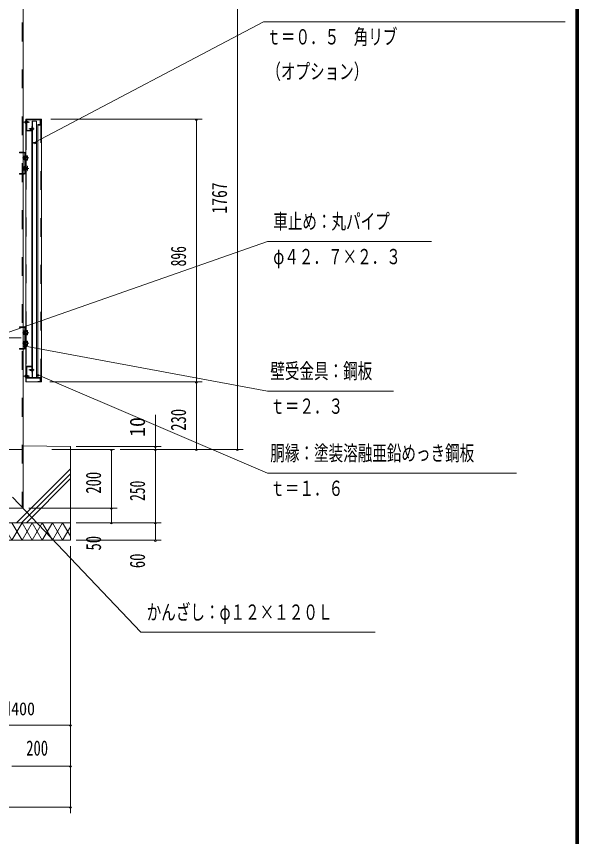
# Model space of a CAD drawing. Units: millimetres, scale not verified, with parts at other scales. Extents: x -23102 to 23102, y -10150 to 10150.
# Drawn here: x 18304 to 23102, y -1656 to 5336 of the extents above; entities that cross this region are included whole.
import ezdxf
from ezdxf.enums import TextEntityAlignment as Align

# ---------------------------------------------------------------- set-up
doc = ezdxf.new("R2010")
doc.units = ezdxf.units.MM
doc.header["$LTSCALE"] = 40
doc.linetypes.add('USER2', pattern=[10, 4, -6])
doc.linetypes.add('USER3', pattern=[24, 12, -5, 2, -5])
for name, color, linetype, lineweight in [('0-6_2-0BOLD', 7, 'Continuous', 18), ('0-7_2-1HIDDEN', 3, 'USER2', 18), ('0-8_2-2CENTER', 3, 'USER3', 18), ('0-A_2-5DIM', 3, 'Continuous', 18), ('0-B_2-6HATCH', 2, 'Continuous', 18), ('0-C_F-F', 5, 'Continuous', 18)]:
    doc.layers.add(name, color=color, linetype=linetype, lineweight=lineweight)
doc.styles.add('ＭＳ ゴシック', font='')
doc.styles.get('ＭＳ ゴシック').set_extended_font_data('MS Gothic')

msp = doc.modelspace()

# ---------------------------------------------------------------- linework, layer by layer
at = {"layer": '0-6_2-0BOLD'}
for p, q in [((18360.84, 6081.78), (18360.84, 1144.93)), ((18384.59, 4443.68), (18381.79, 4443.44)), ((18384.59, 4426.18), (18381.79, 4426.43)), ((18383.87, 4426.18), (18384.59, 4426.18)), ((18384.59, 4151.18), (18384.59, 4459.93)), ((18385.09, 4438.58), (18386.57, 4438.58)), ((18385.09, 4431.28), (18388.33, 4431.28)), ((18387.35, 4439.93), (18386.57, 4438.58)), ((18388.33, 4431.28), (18386.57, 4438.58)), ((18387.6, 4439.93), (18388.38, 4438.58)), ((18389.11, 4429.93), (18388.33, 4431.28)), ((18388.38, 4438.58), (18390.14, 4431.28)), ((18388.38, 4438.58), (18390.1, 4438.58)), ((18388.59, 4359.93), (18388.59, 4459.93)), ((18389.36, 4429.93), (18390.14, 4431.28)), ((18389.59, 4363.93), (18389.59, 4455.93)), ((18390.87, 4439.93), (18390.1, 4438.58)), ((18391.86, 4431.28), (18390.1, 4438.58)), ((18390.14, 4431.28), (18391.86, 4431.28)), ((18391.12, 4439.93), (18391.9, 4438.58)), ((18392.64, 4429.93), (18391.86, 4431.28)), ((18391.9, 4438.58), (18393.67, 4431.28)), ((18391.9, 4438.58), (18393.62, 4438.58)), ((18392.89, 4429.93), (18393.67, 4431.28)), ((18394.4, 4439.93), (18393.62, 4438.58)), ((18393.62, 4438.58), (18395.43, 4434.93)), ((18393.67, 4431.28), (18395.43, 4431.28)), ((18394.65, 4439.93), (18395.43, 4438.58)), ((18395.43, 4434.93), (18394.65, 4439.93)), ((18395.43, 4438.58), (18397.93, 4439.18)), ((18395.43, 4434.93), (18395.43, 4438.58)), ((18397.93, 4439.18), (18404.63, 4439.18)), ((18397.93, 4430.68), (18404.63, 4430.68)), ((18407.09, 4434.93), (18402.18, 4434.93)), ((18407.09, 4434.93), (18404.63, 4439.18)), ((18407.09, 4434.93), (18404.63, 4430.68)), ((18477.09, 4442.43), (18439.59, 4442.43)), ((18439.59, 2257.43), (18439.59, 4442.43)), ((18440.84, 4442.43), (18440.84, 2257.43)), ((18477.09, 2257.43), (18477.09, 4442.43)), ((18487.09, 2257.43), (18487.09, 4413.93)), ((18517.09, 4409.93), (18487.09, 4409.93)), ((18512.09, 4455.93), (18512.09, 4413.93)), ((18513.09, 4459.93), (18513.09, 4409.93)), ((18437.09, 4359.93), (18384.59, 4359.93)), ((18418.34, 4377.43), (18420.79, 4381.68)), ((18418.34, 4377.43), (18423.24, 4377.43)), ((18418.34, 4377.43), (18420.79, 4373.18)), ((18427.49, 4381.68), (18420.79, 4381.68)), ((18427.49, 4373.18), (18420.79, 4373.18)), ((18429.99, 4373.78), (18427.49, 4373.18)), ((18431.76, 4381.08), (18429.99, 4381.08)), ((18429.99, 4377.43), (18429.99, 4373.78)), ((18429.99, 4377.43), (18430.77, 4372.43)), ((18431.8, 4373.78), (18429.99, 4377.43)), ((18430.77, 4372.43), (18429.99, 4373.78)), ((18431.02, 4372.43), (18431.8, 4373.78)), ((18432.54, 4382.43), (18431.76, 4381.08)), ((18433.52, 4373.78), (18431.76, 4381.08)), ((18433.52, 4373.78), (18431.8, 4373.78)), ((18432.79, 4382.43), (18433.57, 4381.08)), ((18434.3, 4372.43), (18433.52, 4373.78)), ((18433.57, 4381.08), (18435.33, 4373.78)), ((18435.28, 4381.08), (18433.57, 4381.08)), ((18434.55, 4372.43), (18435.33, 4373.78)), ((18436.06, 4382.43), (18435.28, 4381.08)), ((18437.04, 4373.78), (18435.28, 4381.08)), ((18437.04, 4373.78), (18435.33, 4373.78)), ((18436.31, 4382.43), (18437.09, 4381.08)), ((18437.82, 4372.43), (18437.04, 4373.78)), ((18437.09, 4381.08), (18438.85, 4373.78)), ((18440.34, 4381.08), (18437.09, 4381.08)), ((18437.09, 2353.43), (18437.09, 4359.93)), ((18438.07, 4372.43), (18438.85, 4373.78)), ((18440.34, 4373.78), (18438.85, 4373.78)), ((18441.56, 4386.18), (18440.84, 4386.18)), ((18440.84, 4386.18), (18443.64, 4385.94)), ((18440.84, 4368.68), (18443.64, 4368.93)), ((18370.84, 4179.93), (18330.84, 4179.93)), ((18330.84, 4174.18), (18330.84, 4179.93)), ((18370.84, 4174.18), (18330.84, 4174.18)), ((18361.09, 4142.18), (18362.35, 4144.36)), ((18361.09, 4117.68), (18361.09, 4142.18)), ((18362.35, 4144.36), (18371.09, 4144.36)), ((18362.35, 4137.15), (18371.09, 4137.15)), ((18375.09, 4169.93), (18375.09, 3999.93)), ((18380.84, 4169.93), (18380.84, 3999.93)), ((18384.84, 4151.18), (18380.84, 4151.18)), ((18384.84, 4108.68), (18384.84, 4151.18)), ((18396.85, 4148.69), (18384.84, 4148.69)), ((18396.85, 4139.31), (18384.84, 4139.31)), ((18398.59, 4145.68), (18396.85, 4148.69)), ((18398.59, 4114.18), (18398.59, 4145.68)), ((18362.35, 4122.71), (18371.09, 4122.71)), ((18371.09, 4114.3), (18375.09, 4114.3)), ((18384.84, 4108.68), (18380.84, 4108.68)), ((18384.84, 4061.18), (18380.84, 4061.18)), ((18384.59, 4061.18), (18384.59, 4108.68)), ((18396.85, 4120.55), (18384.84, 4120.55)), ((18396.85, 4111.17), (18384.84, 4111.17)), ((18384.84, 4018.68), (18384.84, 4061.18)), ((18396.85, 4058.69), (18384.84, 4058.69)), ((18398.59, 4114.18), (18396.85, 4111.17)), ((18398.59, 4055.68), (18396.85, 4058.69)), ((18398.59, 4024.18), (18398.59, 4055.68)), ((18330.84, 3989.93), (18330.84, 3995.68)), ((18370.84, 3995.68), (18330.84, 3995.68)), ((18370.84, 3989.93), (18330.84, 3989.93)), ((18361.09, 4052.18), (18361.09, 4027.68)), ((18361.09, 4027.68), (18362.35, 4025.5)), ((18362.35, 4047.15), (18371.09, 4047.15)), ((18362.35, 4032.71), (18371.09, 4032.71)), ((18362.35, 4025.5), (18371.09, 4025.5)), ((18371.09, 4055.56), (18375.09, 4055.56)), ((18384.84, 4018.68), (18380.84, 4018.68)), ((18384.59, 2661.18), (18384.59, 4018.68)), ((18396.85, 4049.31), (18384.84, 4049.31)), ((18396.85, 4030.55), (18384.84, 4030.55)), ((18396.85, 4021.17), (18384.84, 4021.17)), ((18398.59, 4024.18), (18396.85, 4021.17)), ((18370.86, 2689.93), (18330.86, 2689.93)), ((18330.86, 2684.18), (18330.86, 2689.93)), ((18370.86, 2684.18), (18330.86, 2684.18)), ((18375.11, 2679.93), (18375.11, 2509.93)), ((18380.86, 2679.93), (18380.86, 2509.93)), ((18384.86, 2661.18), (18380.86, 2661.18)), ((18384.86, 2618.68), (18384.86, 2661.18)), ((18396.87, 2658.69), (18384.86, 2658.69)), ((18398.61, 2655.68), (18396.87, 2658.69)), ((18361.11, 2652.18), (18362.37, 2654.36)), ((18361.11, 2627.68), (18361.11, 2652.18)), ((18362.37, 2654.36), (18371.11, 2654.36)), ((18362.37, 2647.15), (18371.11, 2647.15)), ((18362.37, 2632.71), (18371.11, 2632.71)), ((18371.11, 2624.3), (18375.11, 2624.3)), ((18384.86, 2618.68), (18380.86, 2618.68)), ((18384.61, 2571.18), (18384.61, 2618.68)), ((18396.87, 2649.31), (18384.86, 2649.31)), ((18396.87, 2630.55), (18384.86, 2630.55)), ((18396.87, 2621.17), (18384.86, 2621.17)), ((18398.61, 2624.18), (18396.87, 2621.17)), ((18398.61, 2624.18), (18398.61, 2655.68)), ((18361.11, 2562.18), (18361.11, 2537.68)), ((18361.11, 2537.68), (18362.37, 2535.5)), ((18362.37, 2557.15), (18371.11, 2557.15)), ((18362.37, 2542.71), (18371.11, 2542.71)), ((18362.37, 2535.5), (18371.11, 2535.5)), ((18371.11, 2565.56), (18375.11, 2565.56)), ((18384.86, 2571.18), (18380.86, 2571.18)), ((18384.86, 2528.68), (18380.86, 2528.68)), ((18384.59, 2219.93), (18384.59, 2528.68)), ((18384.86, 2528.68), (18384.86, 2571.18)), ((18396.87, 2568.69), (18384.86, 2568.69)), ((18396.87, 2559.31), (18384.86, 2559.31)), ((18396.87, 2540.55), (18384.86, 2540.55)), ((18396.87, 2531.17), (18384.86, 2531.17)), ((18398.61, 2565.68), (18396.87, 2568.69)), ((18398.61, 2534.18), (18396.87, 2531.17)), ((18398.61, 2534.18), (18398.61, 2565.68)), ((18330.86, 2499.93), (18330.86, 2505.68)), ((18370.86, 2505.68), (18330.86, 2505.68)), ((18370.86, 2499.93), (18330.86, 2499.93)), ((18437.09, 2353.43), (18384.59, 2353.43)), ((18388.59, 2219.93), (18388.59, 2353.43)), ((18389.59, 2349.43), (18389.59, 2257.43)), ((18418.34, 2322.43), (18420.79, 2326.68)), ((18418.34, 2322.43), (18423.24, 2322.43)), ((18418.34, 2322.43), (18420.79, 2318.18)), ((18427.49, 2326.68), (18420.79, 2326.68)), ((18427.49, 2318.18), (18420.79, 2318.18)), ((18429.99, 2318.78), (18427.49, 2318.18)), ((18431.76, 2326.08), (18429.99, 2326.08)), ((18429.99, 2322.43), (18429.99, 2318.78)), ((18429.99, 2322.43), (18430.77, 2317.43)), ((18431.8, 2318.78), (18429.99, 2322.43)), ((18430.77, 2317.43), (18429.99, 2318.78)), ((18431.02, 2317.43), (18431.8, 2318.78)), ((18432.54, 2327.43), (18431.76, 2326.08)), ((18433.52, 2318.78), (18431.76, 2326.08)), ((18433.52, 2318.78), (18431.8, 2318.78)), ((18432.79, 2327.43), (18433.57, 2326.08)), ((18434.3, 2317.43), (18433.52, 2318.78)), ((18433.57, 2326.08), (18435.33, 2318.78)), ((18435.28, 2326.08), (18433.57, 2326.08)), ((18434.55, 2317.43), (18435.33, 2318.78)), ((18436.06, 2327.43), (18435.28, 2326.08)), ((18437.04, 2318.78), (18435.28, 2326.08)), ((18437.04, 2318.78), (18435.33, 2318.78)), ((18436.31, 2327.43), (18437.09, 2326.08)), ((18437.82, 2317.43), (18437.04, 2318.78)), ((18437.09, 2326.08), (18438.85, 2318.78)), ((18440.34, 2326.08), (18437.09, 2326.08)), ((18438.07, 2317.43), (18438.85, 2318.78)), ((18440.34, 2318.78), (18438.85, 2318.78)), ((18441.56, 2331.18), (18440.84, 2331.18)), ((18440.84, 2331.18), (18443.64, 2330.94)), ((18440.84, 2313.68), (18443.64, 2313.93)), ((18384.59, 2278.68), (18381.79, 2278.44)), ((18384.59, 2261.18), (18381.79, 2261.43)), ((18383.87, 2261.18), (18384.59, 2261.18)), ((18385.09, 2273.58), (18386.57, 2273.58)), ((18385.09, 2266.28), (18388.33, 2266.28)), ((18387.35, 2274.93), (18386.57, 2273.58)), ((18388.33, 2266.28), (18386.57, 2273.58)), ((18387.6, 2274.93), (18388.38, 2273.58)), ((18389.11, 2264.93), (18388.33, 2266.28)), ((18388.38, 2273.58), (18390.14, 2266.28)), ((18388.38, 2273.58), (18390.1, 2273.58)), ((18389.36, 2264.93), (18390.14, 2266.28)), ((18390.87, 2274.93), (18390.1, 2273.58)), ((18391.86, 2266.28), (18390.1, 2273.58)), ((18390.14, 2266.28), (18391.86, 2266.28)), ((18391.12, 2274.93), (18391.9, 2273.58)), ((18392.64, 2264.93), (18391.86, 2266.28)), ((18391.9, 2273.58), (18393.67, 2266.28)), ((18391.9, 2273.58), (18393.62, 2273.58)), ((18392.89, 2264.93), (18393.67, 2266.28)), ((18393.59, 2257.43), (18517.09, 2257.43)), ((18393.59, 2253.43), (18508.09, 2253.43)), ((18394.4, 2274.93), (18393.62, 2273.58)), ((18393.62, 2273.58), (18395.43, 2269.93)), ((18393.67, 2266.28), (18395.43, 2266.28)), ((18394.65, 2274.93), (18395.43, 2273.58)), ((18395.43, 2269.93), (18394.65, 2274.93)), ((18395.43, 2273.58), (18397.93, 2274.18)), ((18395.43, 2269.93), (18395.43, 2273.58)), ((18397.93, 2274.18), (18404.63, 2274.18)), ((18397.93, 2265.68), (18404.63, 2265.68)), ((18407.09, 2269.93), (18402.18, 2269.93)), ((18407.09, 2269.93), (18404.63, 2274.18)), ((18407.09, 2269.93), (18404.63, 2265.68)), ((18508.09, 2253.43), (18508.09, 2223.93)), ((18512.09, 2223.93), (18512.09, 2253.43)), ((18513.09, 2219.93), (18513.09, 2257.43)), ((18384.59, 2219.93), (18517.09, 2219.93)), ((18765.45, 1644.93), (19140.45, 1644.93)), ((18765.46, 869.93), (18765.46, 1519.93)), ((18360.84, 1144.93), (18170.09, 1144.93)), ((18765.46, 1019.93), (17765.46, 1019.93)), ((17765.46, 869.93), (18765.46, 869.93))]:
    msp.add_line(p, q, dxfattribs=at)
for points in [[(18384.59, 4459.93), (18517.09, 4459.93), (18517.09, 2219.93)], [(18487.09, 4413.93), (18508.09, 4413.93), (18508.09, 4455.93), (18393.59, 4455.93), (18393.59, 4363.93), (18435.59, 4363.93), (18435.59, 4397.43), (18439.59, 4397.43)], [(18395.43, 4434.93), (18394.4, 4439.93), (18394.65, 4439.93)], [(18395.43, 4431.28), (18397.93, 4430.68), (18397.93, 4439.18)], [(18429.99, 4381.08), (18427.49, 4381.68), (18427.49, 4373.18)], [(18429.99, 4377.43), (18431.02, 4372.43), (18430.77, 4372.43)], [(18371.09, 4114.3), (18371.09, 4145.56), (18375.09, 4145.56)], [(18361.09, 4117.68), (18362.35, 4115.5), (18371.09, 4115.5)], [(18361.09, 4052.18), (18362.35, 4054.36), (18371.09, 4054.36)], [(18371.09, 4055.56), (18371.09, 4024.3), (18375.09, 4024.3)], [(18361.11, 2627.68), (18362.37, 2625.5), (18371.11, 2625.5)], [(18371.11, 2624.3), (18371.11, 2655.56), (18375.11, 2655.56)], [(18361.11, 2562.18), (18362.37, 2564.36), (18371.11, 2564.36)], [(18371.11, 2565.56), (18371.11, 2534.3), (18375.11, 2534.3)], [(18393.59, 2257.43), (18393.59, 2349.43), (18435.59, 2349.43), (18435.59, 2303.43), (18439.59, 2303.43)], [(18429.99, 2326.08), (18427.49, 2326.68), (18427.49, 2318.18)], [(18429.99, 2322.43), (18431.02, 2317.43), (18430.77, 2317.43)], [(18395.43, 2269.93), (18394.4, 2274.93), (18394.65, 2274.93)], [(18395.43, 2266.28), (18397.93, 2265.68), (18397.93, 2274.18)], [(18508.09, 2223.93), (18487.09, 2223.93), (18487.09, 2219.93)], [(18765.46, 1519.93), (18765.46, 1669.93), (18360.84, 1673.97)]]:
    msp.add_lwpolyline(points, dxfattribs=at)
for points in [[(18389.36, 4429.93), (18389.11, 4429.93), (18387.35, 4439.93), (18387.6, 4439.93)], [(18392.89, 4429.93), (18392.64, 4429.93), (18390.87, 4439.93), (18391.12, 4439.93)], [(18432.54, 4382.43), (18432.79, 4382.43), (18434.55, 4372.43), (18434.3, 4372.43)], [(18436.06, 4382.43), (18436.31, 4382.43), (18438.07, 4372.43), (18437.82, 4372.43)], [(18432.54, 2327.43), (18432.79, 2327.43), (18434.55, 2317.43), (18434.3, 2317.43)], [(18436.06, 2327.43), (18436.31, 2327.43), (18438.07, 2317.43), (18437.82, 2317.43)], [(18389.36, 2264.93), (18389.11, 2264.93), (18387.35, 2274.93), (18387.6, 2274.93)], [(18392.89, 2264.93), (18392.64, 2264.93), (18390.87, 2274.93), (18391.12, 2274.93)]]:
    msp.add_lwpolyline(points, close=True, dxfattribs=at)
for centre, radius, start, end in [((18400.59, 4434.93), 22.5, 164.11915, 195.88085), ((18382.07, 4440.2), 3.25, 95, 164.11915), ((18382.07, 4429.66), 3.25, 195.88085, 265), ((18385.09, 4439.08), 0.5, 180, 270), ((18385.09, 4430.78), 0.5, 90, 180), ((18393.59, 4455.93), 4, 90, 180), ((18402.18, 4439.18), 4.25, 180, 270), ((18407.09, 4434.93), 4.91, 180, 240), ((18508.09, 4455.93), 4, 0, 90), ((18508.09, 4413.93), 4, 270, 0), ((18393.59, 4363.93), 4, 180, 270), ((18418.34, 4377.43), 4.91, 0, 60), ((18423.24, 4373.18), 4.25, 0, 90), ((18435.59, 4363.93), 4, 270, 0), ((18440.34, 4381.58), 0.5, 270, 0), ((18440.34, 4373.28), 0.5, 0, 90), ((18443.35, 4382.7), 3.25, 15.88085, 85), ((18443.35, 4372.16), 3.25, 275, 344.11915), ((18424.84, 4377.43), 22.5, 344.11915, 15.88085), ((18382.36, 4129.93), 21.27, 160.17089, 199.83133), ((18366.88, 4140.76), 5.79, 180, 218.54623), ((18370.84, 4169.93), 10, 0, 90), ((18370.84, 4169.93), 4.25, 0, 90), ((18391.4, 4144), 7.19, 319.27318, 360), ((18372.44, 4129.93), 26.15, 338.97459, 21.02541), ((18366.88, 4119.1), 5.79, 141.46857, 180), ((18391.4, 4115.86), 7.19, 0, 40.72682), ((18382.36, 4039.93), 21.27, 160.16867, 199.82911), ((18366.88, 4050.76), 5.79, 180, 218.53143), ((18366.88, 4029.1), 5.79, 141.45377, 180), ((18370.84, 3999.93), 10, 270, 0), ((18370.84, 3999.93), 4.25, 270, 0), ((18391.4, 4054), 7.19, 319.27318, 360), ((18372.44, 4039.93), 26.15, 338.97459, 21.02541), ((18391.4, 4025.86), 7.19, 0, 40.72682), ((18370.86, 2679.93), 10, 0, 90), ((18370.86, 2679.93), 4.25, 0, 90), ((18382.38, 2639.93), 21.27, 160.17089, 199.83133), ((18366.9, 2650.76), 5.79, 180, 218.54623), ((18366.9, 2629.1), 5.79, 141.46857, 180), ((18391.42, 2654), 7.19, 319.27318, 360), ((18372.46, 2639.93), 26.15, 338.97459, 21.02541), ((18391.42, 2625.86), 7.19, 0, 40.72682), ((18382.38, 2549.93), 21.27, 160.16867, 199.82911), ((18366.9, 2560.76), 5.79, 180, 218.53143), ((18366.9, 2539.1), 5.79, 141.45377, 180), ((18391.42, 2564), 7.19, 319.27318, 360), ((18372.46, 2549.93), 26.15, 338.97459, 21.02541), ((18391.42, 2535.86), 7.19, 0, 40.72682), ((18370.86, 2509.93), 10, 270, 0), ((18370.86, 2509.93), 4.25, 270, 0), ((18393.59, 2349.43), 4, 90, 180), ((18418.34, 2322.43), 4.91, 0, 60), ((18423.24, 2318.18), 4.25, 0, 90), ((18435.59, 2349.43), 4, 0, 90), ((18440.34, 2326.58), 0.5, 270, 0), ((18440.34, 2318.28), 0.5, 0, 90), ((18443.35, 2327.7), 3.25, 15.88085, 85), ((18443.35, 2317.16), 3.25, 275, 344.11915), ((18424.84, 2322.43), 22.5, 344.11915, 15.88085), ((18400.59, 2269.93), 22.5, 164.11915, 195.88085), ((18382.07, 2275.2), 3.25, 95, 164.11915), ((18382.07, 2264.66), 3.25, 195.88085, 265), ((18385.09, 2274.08), 0.5, 180, 270), ((18385.09, 2265.78), 0.5, 90, 180), ((18393.59, 2257.43), 4, 180, 270), ((18402.18, 2274.18), 4.25, 180, 270), ((18407.09, 2269.93), 4.91, 180, 240), ((18508.09, 2253.43), 4, 0, 90), ((18508.09, 2223.93), 4, 270, 0)]:
    msp.add_arc(centre, radius, start, end, dxfattribs=at)
at = {"layer": '0-7_2-1HIDDEN'}
for p, q in [((18353.84, 6083.73), (18353.84, 1144.93)), ((18475.84, 2257.43), (18475.84, 4442.43)), ((18513.09, 2257.43), (18513.09, 4409.93)), ((18388.59, 4359.93), (18388.59, 4148.69)), ((18388.59, 4111.17), (18388.59, 4058.69)), ((18388.59, 4021.17), (18388.59, 2658.69)), ((18388.59, 2621.17), (18388.59, 2568.69)), ((18388.59, 2531.17), (18388.59, 2353.43)), ((18765.46, 1644.93), (13765.46, 1644.93))]:
    msp.add_line(p, q, dxfattribs=at)
at = {"layer": '0-8_2-2CENTER'}
for p, q in [((18365.59, 4434.93), (18414.59, 4434.93)), ((18454.84, 4377.43), (18410.84, 4377.43)), ((18355.44, 4129.93), (18410.85, 4129.93)), ((18355.44, 4039.93), (18410.85, 4039.93)), ((18345.46, 2594.93), (18020.46, 2594.93)), ((18355.47, 2639.93), (18410.87, 2639.93)), ((18355.47, 2549.93), (18410.87, 2549.93)), ((18454.84, 2322.43), (18410.84, 2322.43)), ((18365.59, 2269.93), (18414.59, 2269.93))]:
    msp.add_line(p, q, dxfattribs=at)
at = {"layer": '0-A_2-5DIM'}
for p, q in [((20190.45, 1644.93), (20190.45, 6062.43)), ((20412.21, 5290.28), (18459.82, 4260.38)), ((20412.21, 5290.28), (22987.22, 5290.28)), ((19890.45, 4459.93), (18596.84, 4459.93)), ((19850.45, 4459.93), (19830.45, 4459.93)), ((19840.45, 2219.93), (19840.45, 4459.93)), ((18469.82, 4260.37), (18449.82, 4260.37)), ((20446.03, 3416.61), (18183.86, 2623.24)), ((21846.03, 3416.61), (20446.03, 3416.61)), ((18387.65, 2524.53), (18367.65, 2524.53)), ((20446.03, 2141.61), (18377.65, 2524.53)), ((18496.57, 2279.85), (18476.57, 2279.85)), ((20446.03, 1441.61), (18486.57, 2279.85)), ((19890.45, 2219.93), (18588.34, 2219.93)), ((19850.45, 2219.93), (19830.45, 2219.93)), ((19840.45, 1644.93), (19840.45, 2219.93)), ((21521.04, 2141.61), (20446.03, 2141.61)), ((19490.45, 1019.93), (19490.45, 1939.93)), ((19540.45, 1669.93), (18815.45, 1669.93)), ((19125.45, 1644.93), (19105.45, 1644.93)), ((19115.45, 1644.93), (19115.45, 1144.93)), ((20240.45, 1644.93), (19190.45, 1644.93)), ((19500.45, 1669.93), (19480.45, 1669.93)), ((19500.45, 1644.93), (19480.45, 1644.93)), ((19490.45, 1644.93), (19490.45, 1019.93)), ((19850.45, 1644.93), (19830.45, 1644.93)), ((20200.45, 1644.93), (20180.45, 1644.93)), ((20446.03, 1441.61), (22571.03, 1441.61)), ((19365.91, 85.63), (18271.93, 1238.15)), ((19165.45, 1144.93), (18410.84, 1144.93)), ((19125.45, 1144.93), (19105.45, 1144.93)), ((19115.45, 1144.93), (19115.45, 1019.93)), ((19540.45, 1019.93), (18815.46, 1019.93)), ((19125.45, 1019.93), (19105.45, 1019.93)), ((19500.45, 1019.93), (19480.45, 1019.93)), ((19490.45, 1019.93), (19490.45, 869.93)), ((19540.45, 869.93), (18815.46, 869.93)), ((19500.45, 869.93), (19480.45, 869.93)), ((18765.46, -755.07), (18765.46, 819.93)), ((18765.46, 819.93), (18765.46, -1455.07)), ((21365.91, 85.63), (19365.91, 85.63)), ((17765.46, -705.07), (18765.46, -705.07)), ((18775.46, -705.07), (18755.46, -705.07)), ((18265.46, -1055.07), (18765.46, -1055.07)), ((18775.46, -1055.07), (18755.46, -1055.07)), ((18765.46, -1405.07), (13765.46, -1405.07)), ((18775.46, -1405.07), (18755.46, -1405.07))]:
    msp.add_line(p, q, dxfattribs=at)
for centre in [(19840.45, 4459.93), (18459.82, 4260.37), (18377.65, 2524.53), (18486.57, 2279.85), (19840.45, 2219.93), (19115.45, 1644.93), (19490.45, 1669.93), (19490.45, 1644.93), (19840.45, 1644.93), (20190.45, 1644.93), (19115.45, 1144.93), (19115.45, 1019.93), (19490.45, 1019.93), (19490.45, 869.93), (18765.46, -705.07), (18765.46, -1055.07), (18765.46, -1405.07)]:
    msp.add_arc(centre, 10, 180, 0, dxfattribs=at)
at = {"layer": '0-B_2-6HATCH'}
for p, q in [((18765.46, 1480.25), (18305.14, 1019.93)), ((18347.57, 1019.93), (18765.46, 1437.82)), ((18765.46, 1395.4), (18390, 1019.93)), ((18611.87, 1019.93), (18698.47, 869.93)), ((18765.46, 903.91), (18698.47, 1019.93)), ((18698.47, 869.93), (18765.46, 985.96))]:
    msp.add_line(p, q, dxfattribs=at)
for points in [[(18352.06, 1019.93), (18265.46, 869.93), (18178.86, 1019.93)], [(18265.46, 1019.93), (18352.06, 869.93), (18438.66, 1019.93)], [(18525.27, 1019.93), (18438.67, 869.93), (18352.07, 1019.93)], [(18438.67, 1019.93), (18525.27, 869.93), (18611.87, 1019.93)], [(18698.47, 1019.93), (18611.87, 869.93), (18525.27, 1019.93)]]:
    msp.add_lwpolyline(points, dxfattribs=at)
at = {"layer": '0-C_F-F'}
for points in [[(-5598.13, 10150), (-5598.13, -9950), (23101.87, -9950), (23101.87, 10150)], [(-5595.63, 10147.5), (23099.37, 10147.5), (23099.37, -9947.5), (-5595.63, -9947.5)], [(-5593.13, 10145), (-5593.13, -9945), (23096.87, -9945), (23096.87, 10145)], [(-5590.63, 10142.5), (23094.37, 10142.5), (23094.37, -9942.5), (-5590.63, -9942.5)], [(-5588.13, 10140), (23091.87, 10140), (23091.87, -9940), (-5588.13, -9940)], [(-5585.63, 10137.5), (23089.37, 10137.5), (23089.37, -9937.5), (-5585.63, -9937.5)], [(-5583.13, 10135), (23086.87, 10135), (23086.87, -9935), (-5583.13, -9935)], [(-5580.63, 10132.5), (-5580.63, -9932.5), (23084.37, -9932.5), (23084.37, 10132.5)], [(-5578.13, 10130), (-5578.13, -9930), (23081.87, -9930), (23081.87, 10130)], [(-5575.63, 10127.5), (-5575.63, -9927.5), (23079.37, -9927.5), (23079.37, 10127.5)], [(-5573.13, 10125), (23076.87, 10125), (23076.87, -9925), (-5573.13, -9925)]]:
    msp.add_lwpolyline(points, close=True, dxfattribs=at)

# ---------------------------------------------------------------- texts
at = {"layer": '0-A_2-5DIM', "color": 7, "style": 'ＭＳ ゴシック'}
for s, height, width, p in [('ｔ＝０．５\u3000角リブ', 130.2, 0.7, (20437.22, 5058.04)), ('（オプション）', 130.2, 0.7, (20437.22, 4762.63)), ('車止め：丸パイプ', 130.2, 0.7, (20496.03, 3484.37)), ('φ４２．７×２．３', 130.2, 0.7, (20496.03, 3184.37)), ('壁受金具：鋼板', 130.2, 0.7, (20471.03, 2209.37)), ('ｔ＝２．３', 130.2, 0.7, (20471.03, 1909.37)), ('胴縁：塗装溶融亜鉛めっき鋼板', 130.2, 0.7, (20471.03, 1509.37)), ('ｔ＝１．６', 130.2, 0.7, (20471.03, 1209.37)), ('かんざし：φ１２×１２０Ｌ', 130.2, 0.7, (19415.91, 153.4)), ('□400', 110.7, 0.9, (18123.64, -655.07)), ('200', 130.2, 0.7, (18388.2, -1005.07))]:
    msp.add_text(s, height=height, dxfattribs=dict(at, width=width)).set_placement(p, align=Align.BOTTOM_LEFT)
for s, width, p in [('1767', 0.75, (20140.45, 3655.53)), ('896', 0.65, (19790.45, 3205.06)), ('230', 0.7, (19790.45, 1804.04)), ('10', 0.95, (19440.45, 1751.98)), ('200', 0.7, (19065.45, 1267.67)), ('250', 0.65, (19440.45, 1205.6)), ('50', 0.7, (19065.45, 783.21)), ('60', 0.7, (19440.45, 632.82))]:
    msp.add_text(s, height=130.2, rotation=90, dxfattribs=dict(at, width=width)).set_placement(p, align=Align.BOTTOM_LEFT)

doc.saveas('drawing.dxf')
